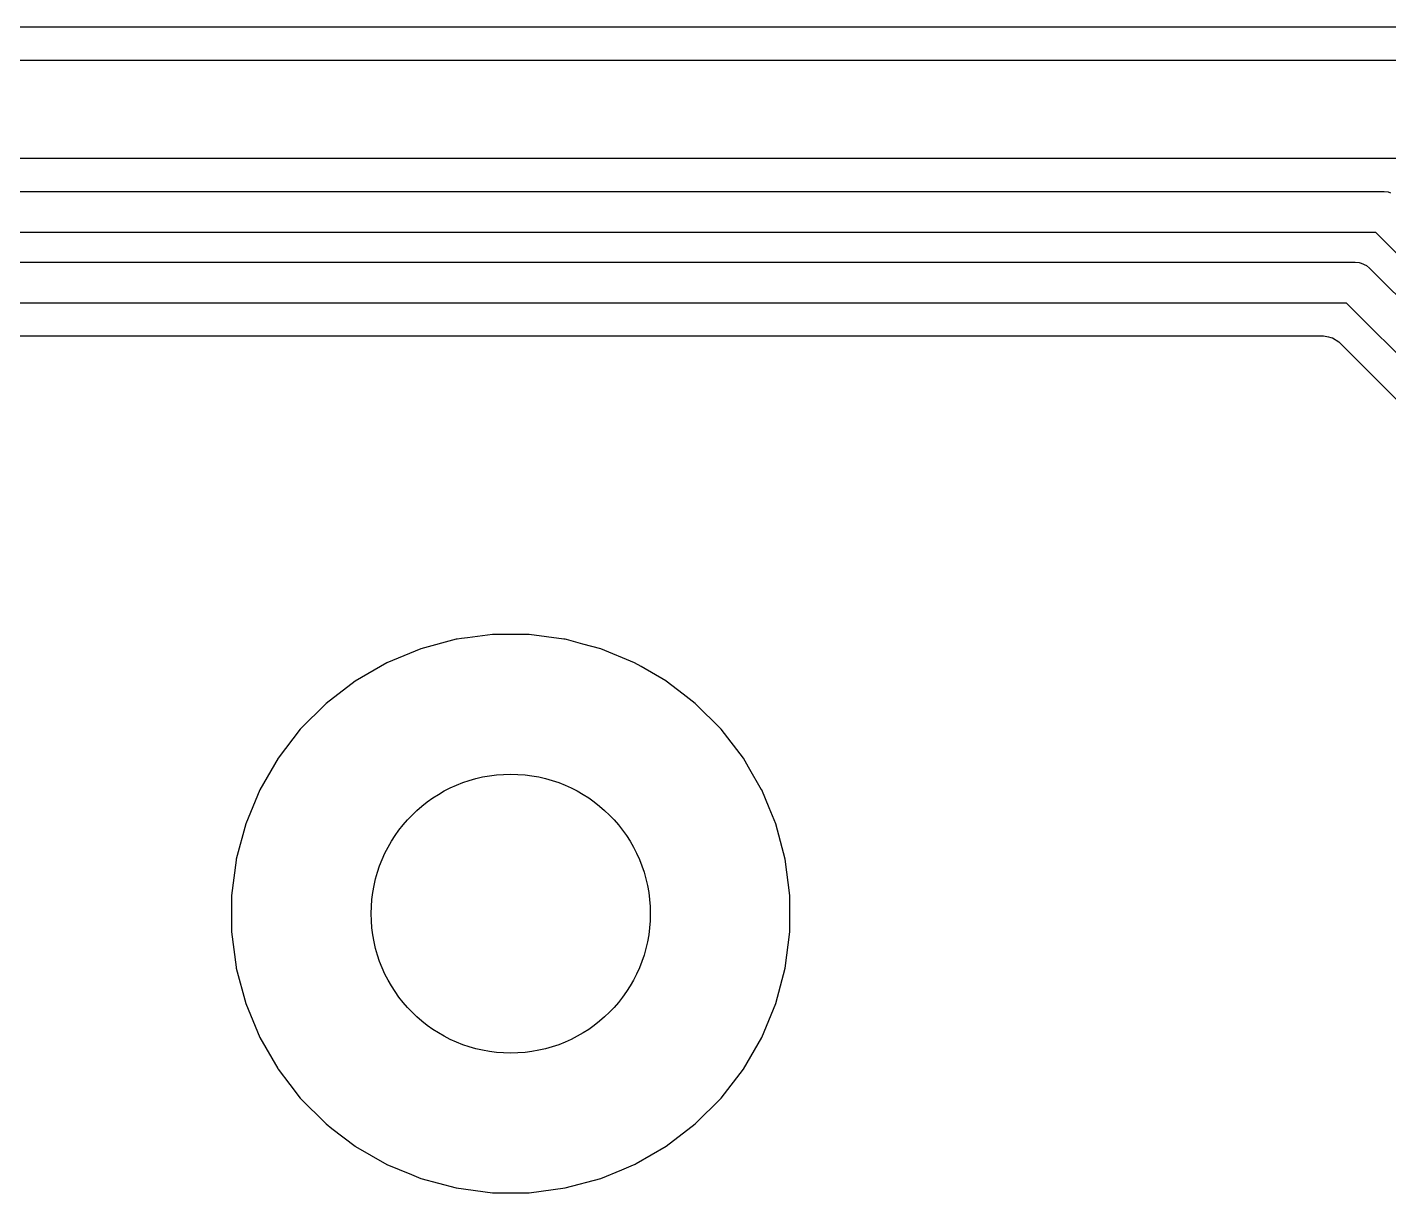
# Model space of a CAD drawing. Header units: inches. Extents: x 0.79 to 7.64, y -5.35 to -0.98.
# Drawn here: x 4.9825 to 5.3089, y -3.0276 to -2.748 of the extents above; entities that cross this region are included whole.
import ezdxf

# ---------------------------------------------------------------- set-up
doc = ezdxf.new("R2010")
doc.units = ezdxf.units.IN
doc.header["$MEASUREMENT"] = 0
doc.layers.add('BLACK', color=250, linetype='CONTINUOUS')

msp = doc.modelspace()

# ---------------------------------------------------------------- linework, layer by layer
at = {"layer": 'BLACK', "linetype": 'CONTINUOUS'}
for p, q in [((5.32064, -2.74801), (4.89371, -2.74801)), ((4.8963, -2.75591), (5.31805, -2.75591)), ((5.31316, -2.77953), (4.9012, -2.77953)), ((4.9065, -2.7874), (5.30786, -2.7874)), ((5.30786, -2.7874), (5.30882, -2.7875)), ((5.30882, -2.7875), (5.30882, -2.7875)), ((5.30882, -2.7875), (5.30934, -2.78771)), ((5.30582, -2.79724), (4.91142, -2.79724)), ((5.35692, -2.84835), (5.30582, -2.79724)), ((4.92343, -2.80433), (5.30085, -2.80433)), ((5.30085, -2.80433), (5.30181, -2.80443)), ((5.30181, -2.80443), (5.30181, -2.80443)), ((5.30181, -2.80443), (5.30233, -2.80464)), ((5.30233, -2.80464), (5.30358, -2.80516)), ((5.30358, -2.80516), (5.30358, -2.80516)), ((5.30358, -2.80516), (5.30433, -2.80577)), ((5.30433, -2.80577), (5.36422, -2.86566)), ((5.29881, -2.81417), (4.92835, -2.81417)), ((5.35726, -2.87262), (5.29881, -2.81417)), ((4.94046, -2.82207), (5.29331, -2.82207)), ((5.29331, -2.82207), (5.29451, -2.82226)), ((5.29451, -2.82226), (5.295, -2.82242)), ((5.295, -2.82242), (5.29542, -2.82255)), ((5.29542, -2.82255), (5.29698, -2.82351)), ((5.29698, -2.82351), (5.3429, -2.86943)), ((5.08534, -2.89483), (5.07686, -2.8971)), ((5.08559, -2.89479), (5.08534, -2.89483)), ((5.08665, -2.89465), (5.08559, -2.89479)), ((5.08559, -2.89479), (5.08559, -2.89479)), ((5.08805, -2.89447), (5.08665, -2.89465)), ((5.09404, -2.89368), (5.08805, -2.89447)), ((5.10281, -2.89368), (5.09404, -2.89368)), ((5.09404, -2.89368), (5.09404, -2.89368)), ((5.09404, -2.89368), (5.09404, -2.89368)), ((5.11115, -2.89478), (5.10281, -2.89368)), ((5.10281, -2.89368), (5.10281, -2.89368)), ((5.11151, -2.89483), (5.11115, -2.89478)), ((5.11115, -2.89478), (5.11115, -2.89478)), ((5.11177, -2.8949), (5.11151, -2.89483)), ((5.11151, -2.89483), (5.11151, -2.89483)), ((5.11151, -2.89483), (5.11151, -2.89483)), ((5.11177, -2.8949), (5.11177, -2.8949)), ((5.11573, -2.89596), (5.11177, -2.8949)), ((5.07686, -2.8971), (5.06875, -2.90046)), ((5.11999, -2.8971), (5.11573, -2.89596)), ((5.1281, -2.90046), (5.11999, -2.8971)), ((5.06872, -2.90047), (5.06115, -2.90484)), ((5.06875, -2.90046), (5.06872, -2.90047)), ((5.06875, -2.90046), (5.06875, -2.90046)), ((5.12813, -2.90047), (5.1281, -2.90046)), ((5.1281, -2.90046), (5.1281, -2.90046)), ((5.12968, -2.90137), (5.12813, -2.90047)), ((5.13565, -2.90482), (5.12968, -2.90137)), ((5.06115, -2.90484), (5.05419, -2.91019)), ((5.1357, -2.90484), (5.13565, -2.90482)), ((5.13978, -2.90797), (5.1357, -2.90484)), ((5.1357, -2.90484), (5.1357, -2.90484)), ((5.14266, -2.91019), (5.13978, -2.90797)), ((5.05419, -2.91019), (5.04798, -2.91639)), ((5.14887, -2.91639), (5.14266, -2.91019)), ((5.04798, -2.91639), (5.04264, -2.92336)), ((5.15421, -2.92336), (5.14887, -2.91639)), ((5.04264, -2.92336), (5.03827, -2.93093)), ((5.15543, -2.92546), (5.15421, -2.92336)), ((5.15858, -2.93093), (5.15543, -2.92546)), ((5.03825, -2.93096), (5.03489, -2.93906)), ((5.03827, -2.93093), (5.03825, -2.93095)), ((5.03825, -2.93095), (5.03825, -2.93096)), ((5.1586, -2.93095), (5.15858, -2.93093)), ((5.1586, -2.93096), (5.1586, -2.93095)), ((5.16039, -2.93528), (5.1586, -2.93096)), ((5.1586, -2.93096), (5.1586, -2.93096)), ((5.1586, -2.93096), (5.1586, -2.93096)), ((5.16196, -2.93906), (5.16039, -2.93528)), ((5.03489, -2.93906), (5.03262, -2.94754)), ((5.16423, -2.94754), (5.16196, -2.93906)), ((5.03259, -2.94779), (5.03148, -2.95624)), ((5.03262, -2.94754), (5.03259, -2.94779)), ((5.03259, -2.94779), (5.03259, -2.94779)), ((5.16537, -2.95624), (5.16423, -2.94754)), ((5.03148, -2.95624), (5.03148, -2.96502)), ((5.16537, -2.96502), (5.16537, -2.95624)), ((5.03148, -2.96502), (5.03259, -2.97347)), ((5.16423, -2.97372), (5.16537, -2.96502)), ((5.03259, -2.97347), (5.03259, -2.97347)), ((5.03259, -2.97347), (5.03262, -2.97372)), ((5.03262, -2.97372), (5.03489, -2.9822)), ((5.16196, -2.9822), (5.16423, -2.97372)), ((5.03489, -2.9822), (5.03825, -2.9903)), ((5.1586, -2.9903), (5.16196, -2.9822)), ((5.03825, -2.9903), (5.03825, -2.99031)), ((5.03825, -2.99031), (5.03827, -2.99033)), ((5.03827, -2.99033), (5.04258, -2.9978)), ((5.15421, -2.9979), (5.1586, -2.9903)), ((5.04258, -2.9978), (5.04258, -2.9978)), ((5.04258, -2.9978), (5.04258, -2.9978)), ((5.04258, -2.9978), (5.04264, -2.9979)), ((5.04264, -2.9979), (5.04264, -2.9979)), ((5.04264, -2.9979), (5.04264, -2.9979)), ((5.04264, -2.9979), (5.04547, -3.00159)), ((5.14887, -3.00487), (5.15421, -2.9979)), ((5.04547, -3.00159), (5.04798, -3.00487)), ((5.04798, -3.00487), (5.05419, -3.01107)), ((5.14266, -3.01107), (5.14887, -3.00487)), ((5.05419, -3.01107), (5.05557, -3.01213)), ((5.05557, -3.01213), (5.06115, -3.01642)), ((5.1357, -3.01642), (5.14266, -3.01107)), ((5.06115, -3.01642), (5.0612, -3.01644)), ((5.0612, -3.01644), (5.06125, -3.01647)), ((5.06125, -3.01647), (5.06875, -3.0208)), ((5.12848, -3.02058), (5.1357, -3.01642)), ((5.06875, -3.0208), (5.06875, -3.0208)), ((5.06875, -3.0208), (5.07461, -3.02323)), ((5.11999, -3.02416), (5.1251, -3.02204)), ((5.1251, -3.02204), (5.12786, -3.0209)), ((5.12786, -3.0209), (5.12811, -3.02082)), ((5.12811, -3.02082), (5.12828, -3.02073)), ((5.12828, -3.02073), (5.12848, -3.02058)), ((5.07461, -3.02323), (5.07686, -3.02416)), ((5.07686, -3.02416), (5.08534, -3.02643)), ((5.11151, -3.02643), (5.11999, -3.02416)), ((5.08534, -3.02643), (5.09404, -3.02758)), ((5.09404, -3.02758), (5.09404, -3.02758)), ((5.09404, -3.02758), (5.10281, -3.02758)), ((5.10281, -3.02758), (5.11151, -3.02643)), ((5.10281, -3.02758), (5.10281, -3.02758))]:
    msp.add_line(p, q, dxfattribs=at)
at = {"layer": 'BLACK'}
msp.add_circle((5.09843, -2.96063), 0.03346, dxfattribs=at)
msp.add_circle((5.09843, -2.96063), 0.03346, dxfattribs=at)

doc.saveas('drawing.dxf')
